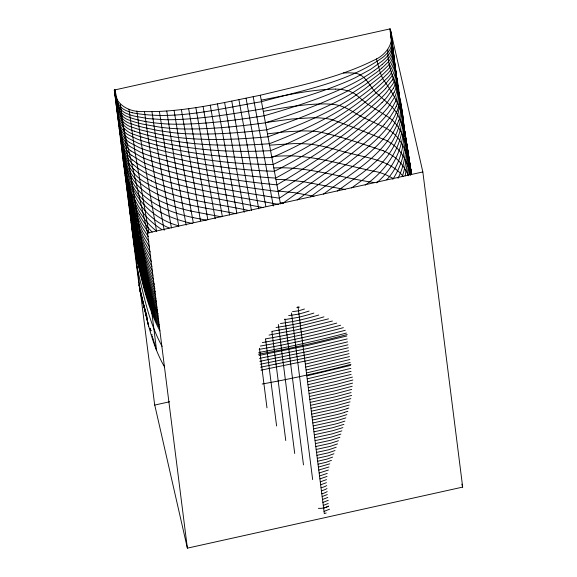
<?xml version="1.0" encoding="UTF-8"?>
<svg xmlns="http://www.w3.org/2000/svg" width="577" height="577" viewBox="0 0 577 577"><rect width="100%" height="100%" fill="white"/><g stroke="black" fill="none" stroke-linecap="round" stroke-linejoin="round"><path stroke-width="0.87" d="M404.91 141.415L404.578 146.774A71.288 68.735 -6.4 0 1 404.354 148.722C402.934 159.649 398.772 170.136 392.793 179.36M406.424 155.379L406.533 149.154M408.862 174.607L408.819 160.94A182.346 175.797 -6.4 0 0 406.763 144.07L405.393 136.453M381.801 68.1A67.819 65.389 -6.4 0 0 386.503 63.672C392.23 58.717 394.286 50.769 392.093 43.628M407.405 174.615L408.127 166.508L408.047 156.511A162.339 156.511 -6.4 0 0 406.403 141.625L404.203 129.544M405.177 175.884L406.987 164.914L407.268 152.068M398.649 120.708C385.905 155.09 351.068 173.172 323.466 194.146M396.947 111.087L394.509 116.54L390.752 122.757A89.68 86.463 -6.4 0 1 386.172 128.837M396.147 106.363L393.615 111.585L389.785 117.535A92.414 89.096 -6.4 0 1 385.169 123.363L384.253 124.43M395.375 101.703L392.771 106.702L388.876 112.392A95.515 92.089 -6.4 0 1 384.253 117.96L382.371 120.03A167.316 161.308 -6.4 0 1 374.343 127.986C345.003 154.326 311.977 176.136 279.419 198.221C240.357 192.011 200.998 186.241 163.031 174.86M398 178.315C405.342 163.846 407.131 147.106 404.758 131.181M394.646 97.124L388.047 107.344A98.927 95.378 -6.4 0 1 383.416 112.666L381.534 114.664A172.372 166.183 -6.4 0 1 375.548 120.514C345.695 147.517 312.143 170.078 278.193 191.557C238.128 186.486 197.969 180.255 159.252 168.484A172.372 166.219 -8.1 0 1 151.297 165.729L148.722 164.719A98.927 95.4 -8.1 0 1 142.216 161.863L131.801 155.415M393.968 92.652L387.297 102.41A102.526 98.847 -6.4 0 1 382.688 107.488L380.798 109.421A174.845 168.571 -6.4 0 1 376.853 113.229C346.452 140.838 312.308 164.07 276.953 184.842C235.921 180.998 194.939 174.42 155.473 162.325A174.845 168.607 -8.1 0 1 150.244 160.55L147.698 159.613A102.526 98.869 -8.1 0 1 141.315 156.966L131.037 150.965M393.348 88.303L386.648 97.607A106.081 102.273 -6.4 0 1 382.082 102.461M392.31 80.03L385.688 88.483M386.778 179.75C405.371 159.367 406.915 130.416 400.561 104.87C398.015 85.93 386.842 68.944 387.838 49.406M382.082 102.461L380.193 104.322A181.914 175.386 -6.4 0 1 377.264 107.091C346.568 134.91 312.056 158.314 275.705 178.077C234.197 175.567 192.812 168.982 152.999 156.829A181.914 175.422 -8.1 0 1 149.14 155.566L146.623 154.679A106.081 102.295 -8.1 0 1 140.384 152.227L130.272 146.645A26.578 25.633 -8.1 0 1 121.805 135.977L120.68 132.71M381.606 97.6C349.813 127.322 313.261 151.693 274.45 171.275C230.778 169.97 187.136 163.37 145.505 149.955A109.19 105.295 -8.1 0 1 139.418 147.676L129.508 142.483M376.644 182.859C398.144 164.503 408.869 134.6 400.892 107.062M367.426 147.633L348.299 162.808L297.169 200.003M365.14 185.145C391.271 167.085 410.218 134.491 400.135 102.338M310.599 196.894C336.658 176.807 366.236 160.247 387.246 134.391A85.49 82.424 -6.4 0 0 392.439 126.998C408.877 100.549 391.523 70.113 391.3 41.775M282.939 203.176L288.341 199.353C316.607 178.892 345.998 159.735 372.194 136.59A160.608 154.845 -6.4 0 0 384.289 124.459M374.293 70.531L371.076 72.767A171.621 165.462 -6.4 0 1 355.677 82.028L354.538 82.641A210.216 202.671 -6.4 0 1 346.106 86.831C319.831 98.977 292.113 107.654 264.367 115.725M351.588 187.958L362.414 180.046A190.41 183.58 -6.4 0 0 371.285 172.855C393.024 155.545 408.321 126.99 399.652 98.955M337.271 191.052L362.327 172.956A183.457 176.872 -6.4 0 0 373.543 163.551C392.865 147.135 407.081 121.307 399.169 95.58M329.51 509.217L324.094 511.388M328.255 500.317L322.947 502.423M327.794 497.439L322.572 499.48M327.289 494.583L322.197 496.537M328.226 503.49L323.322 505.365M328.558 506.325L323.668 508.193M326.431 482.675L320.704 484.767M326.986 476.429L319.961 478.881M326.51 479.624L320.329 481.824M328.356 470.039L319.211 472.996M327.246 473.421L319.586 475.938M331.443 460.338L326.142 462.278L318.093 464.168M332.59 457.085L327.08 459.076L317.718 461.225M333.917 453.753L328.169 455.83L317.343 458.282M328.991 466.966L318.836 470.053M335.013 450.522L328.457 452.794L316.968 455.34M336.218 447.233L328.782 449.735L316.6 452.397M329.784 463.843L318.461 467.11M337.523 443.893L330.188 446.382L316.225 449.454M338.439 440.72L330.614 443.287L315.85 446.511M339.903 437.301L331.061 440.172L315.475 443.569M340.884 434.077L331.508 437.049L315.1 440.626M269.387 143.716C309.575 128.361 348.941 108.981 381.058 79.871A99.713 96.135 -6.4 0 0 385.753 75.414C392.353 69.795 395.923 60.845 393.204 52.413M341.88 430.846L331.97 433.926L314.732 437.683M342.882 427.607L332.431 430.795L314.357 434.741M343.892 424.362L332.9 427.665L313.982 431.798M326.229 512.975L324.303 513.58L297.999 306.51M268.139 136.749C293.751 127.474 319.124 117.124 342.796 103.543A223.515 215.495 -6.4 0 0 352.352 97.657L364.585 89.118L378.678 78.039A144.935 139.728 -6.4 0 0 381.224 75.839A91.714 88.425 -6.4 0 0 385.753 71.577C392.54 66.009 395.411 56.885 392.641 48.576M344.895 421.109L338.526 423.157A128.75 124.127 -6.4 0 1 334.862 424.153L313.607 428.855M345.89 417.856L339.226 419.969A142.497 137.384 -6.4 0 1 335.396 421.001L313.239 425.913M346.885 414.603L339.918 416.782A156.872 151.246 -6.4 0 1 335.929 417.842L312.864 422.97M299.398 307.108L296.823 307.678M266.884 129.76C292.517 121.127 317.963 111.57 341.937 98.963A216.382 208.622 -6.4 0 0 353.03 92.623L365.227 84.545L377.315 75.421A137.232 132.306 -6.4 0 0 381.476 71.923A78.522 75.71 -6.4 0 0 386.388 67.278C393.103 61.71 394.682 52.586 392.043 44.631M349.157 405.047L335.67 408.841L311.739 414.142M304.447 308.998L298.597 310.823L292.51 311.645M350.023 401.816L336.11 405.703L311.371 411.199M347.152 408.646L341.288 410.398A187.215 180.5 -6.4 0 1 336.975 411.538L312.114 417.084M350.845 398.599L336.542 402.566L310.996 408.256M351.624 395.382L336.954 399.435L310.621 405.314M265.629 122.757C292.301 114.39 318.879 105.259 343.986 92.854A210.901 203.328 -6.4 0 0 353.766 87.617L354.913 86.954A186.551 179.858 -6.4 0 0 362.702 82.194L376.125 72.738A122.901 118.487 -6.4 0 0 381.815 68.115M344.657 412.396L340.61 413.586A171.816 165.649 -6.4 0 1 336.456 414.69L312.489 420.027M351.068 392.584L335.28 396.81L310.246 402.371M351.689 389.403L335.59 393.702L309.878 399.428M323.949 316.86L317.509 318.72A304.872 293.931 -6.4 0 1 300.184 323.012A304.872 293.996 -8.1 0 1 282.665 326.445L276.03 327.491M352.194 386.244L335.843 390.6L309.503 396.486M328.508 318.857L296.138 326.928L272.214 331.342M352.59 383.114L336.03 387.506L309.128 393.543M352.403 377.091L336.182 381.368L308.378 387.657M352.879 379.991L336.146 384.433L308.753 390.6M332.424 321.028L296.448 329.871L269.048 335.086M336.694 323.091C313.261 329.539 289.481 334.811 265.521 338.872M347.195 334.537C317.913 342.377 288.262 348.955 258.409 354.22M340.625 325.226C314.818 332.215 288.666 338.021 262.319 342.587M345.284 330.268C316.86 337.79 288.103 344.173 259.167 349.366M350.975 364.311C321.677 372.107 292.034 378.678 262.189 384.001M351.133 374.408L308.01 384.715M343.344 327.664C315.965 334.97 288.255 341.115 260.364 346.063M346.445 333.044C317.501 340.675 288.219 347.181 258.756 352.489M346.842 335.987L307.765 345.443L259.116 355.446M347.21 338.93L308.14 348.385L259.484 358.389M347.585 341.873L308.515 351.328L259.859 361.332M347.96 344.815L308.883 354.271L260.234 364.275M348.335 347.758L309.258 357.213L260.609 367.217M348.71 350.701L309.633 360.156L260.984 370.16M349.078 353.643L305.392 364.116M349.453 356.586L305.767 367.059M349.828 359.529L306.142 370.001M350.203 362.471L306.517 372.944M350.571 365.414L306.885 375.887M350.866 368.378L307.26 378.829M351.061 371.379L307.635 381.772M263.098 108.678C291.94 100.925 320.805 92.717 348.299 80.91A214.406 206.717 -6.4 0 0 355.338 77.679L370.838 69.204L382.659 60.722A45.468 43.83 -6.4 0 0 387.333 56.164C393.269 50.495 392.778 41.905 390.665 34.692M261.828 101.617C303.04 90.055 347.7 82.598 383.15 57.109A35.81 34.526 -6.4 0 0 387.953 52.269C393.117 46.578 392.144 38.551 390.29 31.749M114.311 90.041C114.91 104.697 129.399 112.226 142.721 111.57C182.483 112.551 221.575 102.973 260.314 95.241C298.641 85.879 338.086 78.054 373.658 60.354C385.984 55.349 395.793 42.33 389.929 28.915L114.311 90.041L138.97 284.519L140.81 294.659L144.329 307.678M422.84 171.939L462.689 487.096L187.381 548.15L147.532 233L422.84 171.939L390.218 28.85L394.74 64.97M169.638 401.758L154.686 405.076L114.837 89.918M261.23 100.153C285.803 95.371 310.462 89.493 335.605 89.096M261.201 101.754C218.878 108.736 175.177 120.817 132.183 112.767M263.314 111.347C283.934 107.711 304.706 103.781 325.724 103.932A62.403 16.466 -12.9 0 1 332.027 104.329C341.901 104.798 350.333 110.128 358.533 115.047A445.502 117.557 -12.9 0 0 364.375 118.025L385.277 127.705A320.314 84.523 -12.9 0 1 388.992 129.991C404.023 139.454 408.3 157.91 411.387 174.196M262.564 108.801C233.101 113.972 203.429 118.739 173.475 119.677A214.406 206.761 -8.1 0 1 165.7 119.727L148.008 118.624L133.626 115.948A45.468 43.845 -8.1 0 1 127.416 113.806C119.619 111.21 116.287 103.261 115.047 95.811M263.92 115.826C235.308 120.254 206.465 124.105 177.464 124.235A210.216 202.715 -8.1 0 1 168.015 124.005L166.717 123.94A171.621 165.498 -8.1 0 1 148.772 122.072L144.885 121.408M265.406 122.576L291.616 119.021L311.688 117.766A76.2 20.108 -12.9 0 1 323.61 118.249L327.96 118.819A92.392 24.378 -12.9 0 1 331.176 119.432C349.741 125.721 368.097 133.056 386.265 140.413A284.865 75.169 -12.9 0 1 390.095 142.663C401.686 149.631 407.528 162.541 410.651 175.177L410.189 167.871A213.627 205.96 -6.4 0 0 408.249 153.432L406.482 143.868M265.269 122.836C237.5 126.543 209.494 129.508 181.438 128.902A210.901 203.371 -8.1 0 1 170.316 128.303L168.989 128.188A186.551 179.901 -8.1 0 1 159.872 127.171L143.623 124.3A122.901 118.516 -8.1 0 1 136.468 122.526A67.819 65.403 -8.1 0 1 130.294 120.492C121.531 118.299 116.879 110.041 115.789 101.696M267.504 133.85L284.526 131.909L300.328 130.972A89.543 23.628 -12.9 0 1 305.421 130.936A89.5 23.614 -12.9 0 1 317.516 131.621C339.86 135.963 361.57 143.716 383.207 150.741M266.617 129.818C239.671 132.847 212.502 134.953 185.376 133.684A216.382 208.665 -8.1 0 1 172.588 132.638L158.048 130.496L143.146 127.351A137.232 132.335 -8.1 0 1 137.86 125.952A78.522 75.724 -8.1 0 1 131.397 123.824C122.396 121.596 117.261 113.323 116.165 104.639M269.61 145.159L293.78 143.608A98.984 26.116 -12.9 0 1 304.952 143.839C321.699 144.517 337.466 150.619 353.679 154.203C371.155 158.48 391.466 161.524 403.251 176.533M267.959 136.792C240.746 139.223 213.302 140.586 186.025 138.307A223.515 215.538 -8.1 0 1 174.824 137.023L160.045 134.477L142.49 130.416A144.935 139.764 -8.1 0 1 139.23 129.508A91.714 88.44 -8.1 0 1 133.28 127.567C123.752 125.382 117.621 117.044 116.568 107.704M269.293 143.738C226.206 146.846 182.181 145.916 140.564 133.208M271.717 156.518L280.047 156.042A107.048 28.244 -12.9 0 1 291.508 155.877C321.072 156.973 349.467 166.674 378.368 172.126A222.635 58.746 -12.9 0 1 386.576 175.098L393.319 178.553M343.445 72.962L348.32 72.832A35.147 9.275 -12.9 0 1 352.54 73.027C363.048 72.702 367.946 82.489 373.29 89.709A454.597 119.958 -12.9 0 0 375.908 92.58L391.018 105.959A465.956 122.951 -12.9 0 1 397.286 113.965C406.929 132.183 407.889 153.381 411.192 173.396M275.957 179.44L276.152 179.44A127.243 33.574 -12.9 0 1 284.093 179.663L303.055 181.654L345.14 189.501M278.092 191.023L294.926 192.74L314.003 196.317M280.249 202.736L283.372 203.104M221.157 216.801L190.626 211.031M206.306 220.176L193.071 217.601M278.756 204.482C241.821 197.406 204.337 192.336 168.145 181.842A160.608 154.881 -8.1 0 1 151.939 175.992L150.655 175.372A92.414 89.118 -8.1 0 1 143.947 172.054L137.896 168.296L133.33 164.64M236.159 213.757C201.928 206.342 162.187 204.864 135.609 179.043M263.011 207.576L200.594 195.56L176.699 189.934M249.552 210.684C217.053 203.472 182.851 201.012 152.451 186.458A85.49 82.439 -8.1 0 1 144.531 181.979C130.243 174.023 123.774 158.213 120.997 142.901M192.256 223.487C174.038 219.563 155.862 212.278 142.432 198.978C130.323 187.33 125.988 170.525 122.425 154.686M374.206 182.556C344.303 178.271 315.107 168.7 284.786 167.828A114.282 30.155 -12.9 0 0 273.83 167.943M141.863 137.088C183.436 149.962 227.352 152.927 270.627 150.662C310.628 134.47 349.006 113.287 381 84.054A104.891 101.126 -6.4 0 0 385.847 79.381C393.312 73.156 396.413 63.03 393.247 53.863M178.74 225.895C146.803 217.039 127.099 189.588 122.786 157.629M134.376 131.152C124.495 128.866 117.989 120.283 116.915 110.524M169.212 227.994C141.718 216.721 127.661 188.441 123.153 160.572M161.711 229.48C152.84 223.782 145.007 216.368 139.23 207.518A71.288 68.75 -8.1 0 1 138.184 205.859L135.545 201.157M156.086 230.706C136.172 215.264 128.923 190.021 123.904 166.457M132.566 159.98L137.102 163.406L143.096 166.897A95.515 92.111 -8.1 0 0 149.71 169.977L152.306 171.052A167.316 161.344 -8.1 0 0 163.031 174.853M134.095 169.386L138.675 173.28L144.784 177.305A89.68 86.478 -8.1 0 0 151.571 180.868M148.614 232.776L142.202 223.638L136.345 212.148A152.847 147.387 -8.1 0 1 130.936 196.916L124.668 172.343M148.289 236.714L142.093 227.143L137.009 216.62M148.938 241.857L142.786 231.99L137.665 221.07A182.346 175.841 -8.1 0 1 132.169 204.965M149.573 246.934L143.464 236.801L138.321 225.492A192.285 185.426 -8.1 0 1 133.186 210.381L125.836 181.156M150.193 251.947L144.135 241.554L138.307 228.16A213.627 206.003 -8.1 0 1 133.763 214.305L126.226 184.099M150.785 256.873L144.784 246.249L138.934 232.452A230.771 222.534 -8.1 0 1 134.34 218.2L126.615 187.035M151.362 261.684L145.411 250.858L139.54 236.678A240.429 231.853 -8.1 0 1 135.429 223.883L127.005 189.977M164.56 366.943C151.059 343.755 146.695 316.658 140.038 291.046L146.846 316.102M162.101 346.38C148.361 321.454 143.312 293.029 136.605 265.68M157.781 313.426L152.451 302.572M157.29 310.275C143.709 284.793 138.581 256.015 131.852 228.232M158.033 316.153C144.466 290.671 139.309 261.915 132.595 234.118M158.408 319.095C144.82 293.628 139.713 264.836 132.97 237.06M158.776 322.038C145.202 296.564 140.067 267.793 133.345 240.003M159.151 324.981C145.57 299.506 140.449 270.728 133.713 242.946M159.526 327.924C145.945 302.449 140.824 273.664 134.088 245.889M159.901 330.866C146.32 305.392 141.192 276.614 134.463 248.831M157.99 313.989L151.758 300.956M139.122 214.658L136.316 209.083M382.746 78.768C393.716 93.885 403.121 110.402 404.491 129.58M382.71 78.703L380.221 72.601L376.37 58.804M408.386 175.761C404.881 167.179 398.916 159.49 390.896 154.708A263.884 69.629 -12.9 0 0 383.207 150.741M145.209 253.606L140.132 240.833A249.192 240.299 -8.1 0 1 136.533 229.603L127.387 192.913M145.793 257.948L140.06 242.989A264.309 254.883 -8.1 0 1 137.651 235.344L127.762 195.855M146.342 262.146L140.608 246.906A279.787 269.805 -8.1 0 1 138.184 239.13L128.137 198.798M152.407 302.449L146.637 287.094M120.838 129.104L119.129 123.94A90.466 87.235 -8.1 0 1 118.638 121.949L118.04 119.352M148.606 278.071C139.721 256.376 134.953 233.317 129.616 210.576M151.679 300.754L145.988 285.081M121.329 132.472L119.554 127.084A95.652 92.241 -8.1 0 1 119.042 125.014L118.415 122.295M149.782 287.779C140.925 265.766 136.15 242.419 130.727 219.404M150.532 293.866C141.682 271.781 136.922 248.362 131.477 225.29M123.954 150.381L120.276 137.009M124.509 154.131L120.636 139.959M125.642 161.755L121.358 145.844M145.375 311.075L145.75 312.244M146.169 285.384L139.814 263.199M144.668 308.789L145.015 309.921M145.527 283.343L139.49 261.446L132.01 229.516M130.315 193.006L124.286 169.4M132.14 204.972L125.447 178.221M141.401 297.133L147.452 318.713M152.963 338.367L156.612 350.484L147.207 276.051L127.063 152.732L120.355 104.257M152.378 336.153L152.674 337.271M151.931 334.444L152.083 335.013M150.828 330.188L150.929 330.578M139.511 262.016L132.22 231.175M119.59 128.678L118.79 125.238M121.711 148.794C124.531 161.178 127.726 174.175 136.36 183.94C146.861 195.682 161.639 202.534 176.403 207.251A183.457 176.915 -8.1 0 0 190.634 211.002M122.064 151.737C125.223 165.599 128.859 180.219 138.869 190.893C150.301 203.111 166.046 210.331 181.921 214.846A190.41 183.616 -8.1 0 0 193.079 217.587M123.521 163.522L128.707 183.738A110.892 106.94 -8.1 0 0 135.472 201.193M393.269 55.291L393.702 57.145M393.788 58.868L394.235 60.83A90.466 87.214 -6.4 0 1 394.661 62.835M394.387 64.119L394.545 64.79M125.058 175.278L131.982 202.484A162.339 156.547 -8.1 0 0 136.98 216.635M391.04 37.635C393.485 45.302 393.363 54.49 386.662 60.131A57.022 54.974 -6.4 0 1 382.198 64.372M391.415 40.578L391.978 43.066M392.187 46.578L392.447 47.711M392.648 49.939L393.146 52.139M394.718 65.554L394.343 63.787M394.935 67.805L396.796 78.573A29.117 28.071 -6.4 0 1 394.033 92.681M395.512 72.947L395.707 73.784M394.329 62.518L394.639 63.896A95.652 92.219 -6.4 0 1 395.079 65.987L395.822 71.598M396.096 76.777L396.305 77.679M461.867 484.146L462.617 487.111M114.91 89.904L147.532 233M114.672 92.868C115.97 99.821 118.595 107.51 125.75 110.395A35.81 34.533 -8.1 0 0 132.191 112.739M115.414 98.754C116.554 106.767 120.701 114.982 129.183 117.232A57.022 54.988 -8.1 0 0 135.061 119.179A109.19 105.295 -8.1 0 0 144.892 121.386M119.533 131.123L122.872 143.024A32.038 30.898 -8.1 0 0 131.736 155.487M119.908 134.066L123.406 146.673A35.385 34.122 -8.1 0 0 132.479 160.074M128.512 201.741L134.217 226.047L139.288 244.785A284.432 274.284 -8.1 0 0 141.134 250.699L146.861 266.17A130.618 125.959 -8.1 0 0 153.331 279.34M128.88 204.684C134.102 227.035 138.826 249.69 147.741 270.93A134.737 129.933 -8.1 0 0 154.319 284.273M129.248 207.626C134.528 230.201 139.288 253.087 148.188 274.587A136.186 131.325 -8.1 0 0 154.975 288.442M129.991 213.519C135.256 236.072 140.031 258.885 148.628 280.465A129.58 124.957 -8.1 0 0 155.278 294.522M130.359 216.462C135.66 239.102 140.427 262.016 149.017 283.696A137.485 132.58 -8.1 0 0 155.941 298.316M131.102 222.347C136.533 245.405 141.315 268.788 150.164 290.844A129.94 125.31 -8.1 0 0 156.591 304.375M154.751 405.061L187.381 548.15M395.505 71.591L395.865 73.2M396.702 81.956L396.875 82.72M117.29 113.467C118.393 123.608 125.259 132.429 135.451 134.91A104.891 101.148 -8.1 0 0 141.863 137.074M117.665 116.41L118.235 118.905A79.907 77.058 -8.1 0 0 118.884 121.466L120.362 125.793A20.462 19.733 -8.1 0 0 126.688 133.77A24.775 23.895 -8.1 0 0 127.986 134.643L137.384 139.18A111.556 107.574 -8.1 0 0 143.125 141.156C184.69 154.189 228.47 158.776 271.911 157.564C311.602 140.355 349.143 117.744 381.065 88.389A111.556 107.553 -6.4 0 0 385.393 84.177L391.898 76.114A24.775 23.888 -6.4 0 0 392.67 74.765M119.165 128.181L122.338 139.439A29.117 28.071 -8.1 0 0 130.993 151.015M396.709 80.73L397.135 82.641M396.096 75.479L397.849 85.814M397.264 84.444L397.712 86.471M398.361 92.962L398.628 94.159M395.021 66.889L395.173 67.567A73.885 71.238 -6.4 0 1 395.945 71.663L396.305 75.097A26.578 25.626 -6.4 0 1 393.384 88.324M396.709 79.482L398.397 89.514M398.007 88.981L398.238 90.055M398.447 92.169L398.931 94.44M405.292 138.155L405.501 139.1M406.46 145.974L406.677 146.984M397.344 83.6L400.113 100.881M399.147 96.554L399.399 97.751M399.601 99.807L399.875 101.069M405.984 142.548L406.194 143.529M396.038 74.007L397.315 82.158A32.038 30.891 -6.4 0 1 394.74 97.167M397.892 87.293L401.729 112.371M400.77 107.531L401.015 108.714M401.275 111.051L401.585 112.515M403.669 126.969L403.85 127.827M408.732 160.132L409.043 161.589M402.537 119.309L402.876 120.91M407.102 149.003L409.785 163.039A240.429 231.803 -6.4 0 1 411.43 174.42M407.6 152.487L407.816 153.525M405.898 141.004L406.295 142.916M406.605 145.491L407.009 147.46M398.469 91.137L398.902 93.294M404.78 133.402L405.09 134.924M408.249 155.61L408.458 156.648M408.877 159.728L409.136 161.012M409.987 167.222L410.29 168.7M401.26 109.89L404.614 130.791M402.378 117.448L405.213 135.249M409.497 163.774L409.793 165.224M401.888 113.986L403.503 122.8M403.705 126.046L405.544 136.013A152.847 147.359 -6.4 0 1 407.304 152.061M403.2 122.519L409.122 161.214M407.203 148.448L408.869 157.319A230.771 222.491 -6.4 0 1 410.939 172.126L411.091 174.002M410.586 170.172L411.307 173.836M409.396 162.303L411.625 174.586M409.937 165.952L411.531 174.384M406.179 141.365L407.275 147.272M408.696 157.478L411.589 174.413M394.661 62.835L395.368 68.223M260.314 95.241L280.472 203.984M253.188 96.777L273.303 205.996M246.062 98.278L265.773 206.09M238.921 99.749L258.712 208.845M231.774 101.177L251.457 210.504M224.612 102.555L244.215 212.271M207.835 219.794L188.621 108.57M200.486 220.883L181.366 109.529M193.259 222.664L183.183 166.104L174.081 110.358M186.133 225.073L175.812 167.359A504.183 12.73 77.5 0 1 173.338 152.595L166.76 111.044M178.733 226.09L166.933 159.836L159.403 111.541M171.448 227.98L159.779 162.512A482.538 12.182 77.5 0 1 156.879 144.885L151.982 111.787M164.185 230.281L151.693 159.815A501.658 12.665 77.5 0 1 148.448 139.699L144.481 111.671M217.442 103.889L236.786 212.978M222.232 215.978L203.068 106.377M215.171 218.661L195.848 107.517M156.605 231.341L142.815 152.487A522.611 13.199 77.5 0 1 140.824 139.908L136.85 110.979M210.259 105.165L229.603 215.012M148.96 233.187L134.867 151.188L128.974 109.226M407.333 147.589L407.658 149.515M404.679 130.517L404.939 132.104M291.508 312.972L312.647 479.574M284.959 318.958L303.473 464.882M278.338 324.49L294.71 453.472M271.89 331.285L285.759 440.547M405.364 136.36L405.79 139.569M401.88 113.489L402.328 116.799M265.586 339.211L276.599 425.985M409.36 163.002L409.598 164.791M405.919 140.55L406.302 143.478M402.472 117.91L402.76 120.117M398.339 90.438L397.914 87.199M398.491 91.541L398.779 93.755M399.075 95.962L399.219 97.073M397.784 86.175L391.17 34.952M399.659 100.391L399.803 101.494M406.554 145.433L406.807 147.387M259.426 348.349L266.978 407.838M407.059 149.342L407.189 150.323M403.049 122.324L403.186 123.428M403.611 126.745L403.756 127.849M394.949 66.615L395.231 69.038M395.57 71.534L395.793 73.503M396.089 75.637L396.399 78.104M397.228 84.668L397.43 86.312M389.929 28.915L391.552 42.056M392.598 50.257L392.807 51.901M393.226 55.183L393.435 56.82M391.314 39.813L391.733 43.087M392.692 50.711L392.829 51.807M393.247 55.075L393.384 56.164M393.795 59.431L393.932 60.52M394.928 64.905L394.372 60.369A79.907 77.044 -6.4 0 0 393.839 57.787M409.922 174.196L409.583 165.332A192.285 185.383 -6.4 0 0 407.629 149.522M140.564 133.2A99.713 96.15 -8.1 0 1 134.376 131.159M156.937 307.332A123.543 119.136 -8.1 0 1 150.647 293.823M156.259 301.374A132.443 127.719 -8.1 0 1 149.832 287.757M155.307 291.89A137.03 132.147 -8.1 0 1 148.635 278.056M299.816 320.084A283.329 273.217 -8.1 0 1 280.436 323.517M318.814 315.006A283.329 273.159 -6.4 0 1 299.816 320.084M284.649 319.557A265.449 255.979 -8.1 0 0 299.427 317.09A265.449 255.928 -6.4 0 0 313.859 313.073M288.666 315.59A251.139 242.174 -8.1 0 0 299.023 314.018A251.139 242.124 -6.4 0 0 309.07 311.068M152.891 275.236A125.966 121.473 -8.1 0 1 146.399 262.124M152.415 270.901A120.946 116.626 -8.1 0 1 145.858 257.926M151.91 266.372A112.717 108.692 -8.1 0 1 145.332 253.555M136.266 209.105A136.215 131.354 -8.1 0 1 130.359 192.992M152.198 232.113A80.766 77.881 -8.1 0 1 139.252 214.586M135.429 179.187A53.538 51.627 -8.1 0 1 125.764 161.719M133.958 169.508A43.448 41.897 -8.1 0 1 124.596 154.102M176.735 189.811A159.562 153.871 -8.1 0 1 151.506 180.998M133.215 164.755A39.178 37.779 -8.1 0 1 124.019 150.359M120.672 132.71A73.885 71.252 -8.1 0 1 119.59 128.678M129.493 142.497A24.393 23.52 -8.1 0 1 121.264 132.501M120.759 129.133A22.532 21.724 -8.1 0 0 128.743 138.487L138.415 143.327A111.274 107.3 -8.1 0 0 144.344 145.44C185.931 158.632 229.61 164.452 273.181 164.438C312.482 146.096 349.395 122.411 381.267 92.904A111.274 107.279 -6.4 0 0 385.696 88.49M394.964 64.905A20.462 19.726 -6.4 0 1 392.685 74.779M395.447 68.216A22.532 21.724 -6.4 0 1 392.317 80.03M395.887 71.598A24.393 23.513 -6.4 0 1 392.814 84.098L386.107 92.962A109.19 105.274 -6.4 0 1 381.599 97.592M397.805 85.814A35.385 34.115 -6.4 0 1 395.497 101.747M398.325 89.522A39.178 37.772 -6.4 0 1 396.291 106.413M398.866 93.279A43.448 41.89 -6.4 0 1 397.127 111.145M386.287 128.931A159.562 153.835 -6.4 0 1 367.34 147.539M399.984 100.903A53.538 51.62 -6.4 0 1 398.873 120.759M403.417 122.814A110.892 106.918 -6.4 0 1 404.996 141.415M404.895 132.111A136.215 131.325 -6.4 0 1 406.583 149.154M406.273 155.372A80.766 77.866 -6.4 0 1 402.227 176.663M411.596 174.607A249.192 240.248 -6.4 0 0 410.701 168.801C407.564 152.631 405.912 134.6 394.141 122.014A363.676 95.962 -12.9 0 0 389.021 117.484L367.816 104.3L354.48 93.582L349.287 91.087L341.981 89.485A48.713 12.853 -12.9 0 0 335.605 89.096M348.782 408.018A87.567 84.422 -6.4 0 1 347.116 408.53M347.837 411.278A83.889 80.881 -6.4 0 1 344.613 412.259M326.726 485.589A18.385 17.721 -6.4 0 1 321.079 487.702M326.986 488.553A18.421 17.764 -6.4 0 1 321.476 490.746M327.195 491.575A18.688 18.017 -6.4 0 1 321.872 493.789M382.219 64.4A109.19 105.274 -6.4 0 1 374.285 70.517M328.565 506.058A16.921 16.315 -7.2 0 1 324.707 507.681L322.572 508.149A16.921 16.315 -7.2 0 1 318.374 508.315M150.835 330.794L150.114 328.205L150.842 330.794M147.344 320.466L138.999 284.771L148.628 326.171L147.344 320.466"/></g></svg>
